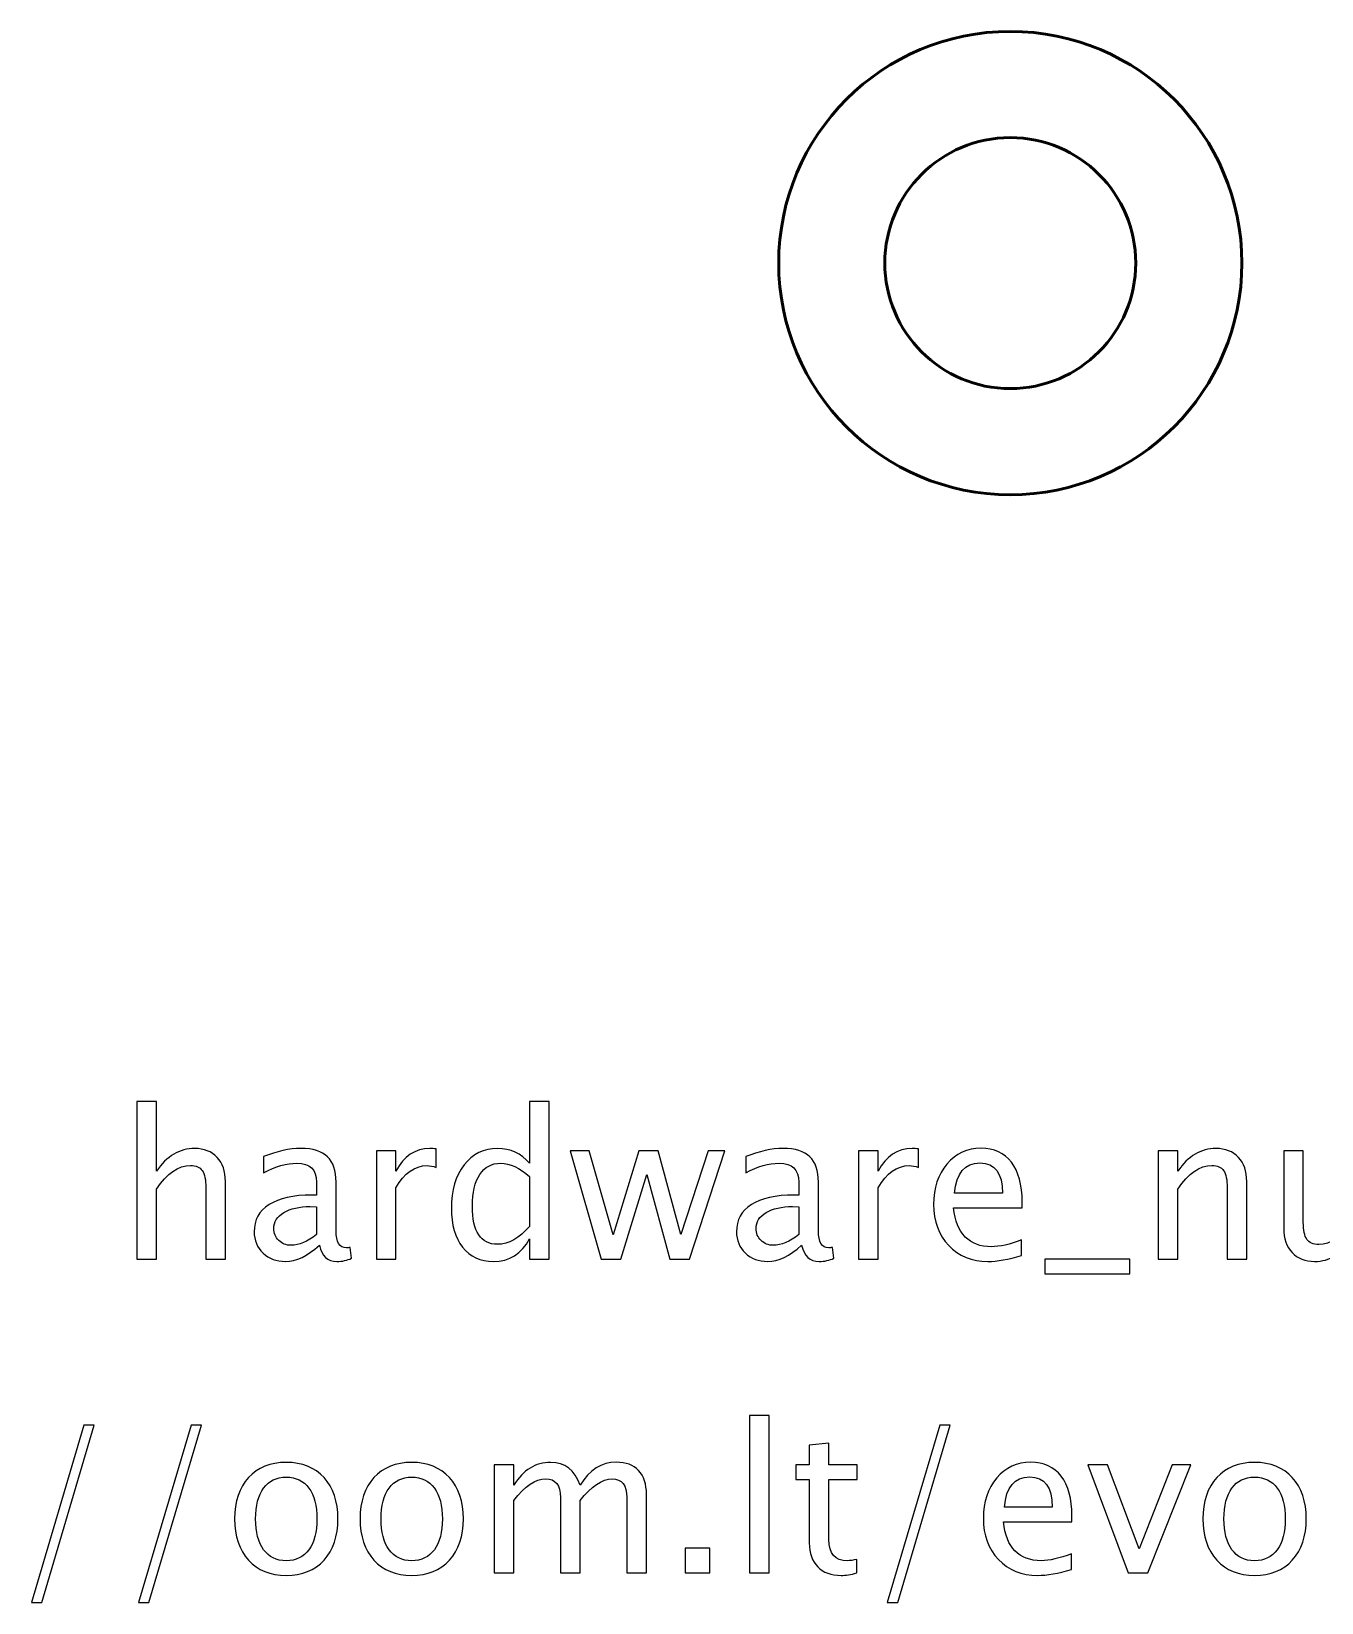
# Model space of a CAD drawing. Header units: centimetres. Extents: x -142 to 94, y -75 to 149.
# Drawn here: x -122.536 to -119.193, y 118.031 to 122.1 of the extents above; entities that cross this region are included whole.
import ezdxf

# ---------------------------------------------------------------- set-up
doc = ezdxf.new("R2010")
doc.units = ezdxf.units.CM
doc.header["$MEASUREMENT"] = 0
doc.layers.add('Layer 1', color=7, linetype='Continuous')

msp = doc.modelspace()

# ---------------------------------------------------------------- linework, layer by layer
at = {"layer": 'Layer 1', "lineweight": 53}
for major_axis in [(0, 0.6), (0, 0.325)]:
    msp.add_ellipse((-120, 121.5), major_axis=major_axis, ratio=1, dxfattribs=at)
at = {"layer": 'Layer 1'}
for points, knots in [([(-122.26296, 118.92043), (-122.26296, 118.92043), (-122.26296, 119.32842), (-122.26296, 119.32842), (-122.26296, 119.32842), (-122.26296, 119.32842), (-122.21216, 119.32842), (-122.21216, 119.32842), (-122.21216, 119.32842), (-122.21216, 119.32842), (-122.21216, 119.14788), (-122.21216, 119.14788), (-122.21216, 119.14788), (-122.18526, 119.18713), (-122.15227, 119.20671), (-122.11329, 119.20671), (-122.11329, 119.20671), (-122.08877, 119.20671), (-122.06928, 119.19904), (-122.05491, 119.1836), (-122.05491, 119.1836), (-122.04053, 119.16826), (-122.0333, 119.14753), (-122.0333, 119.1216), (-122.0333, 119.1216), (-122.0333, 119.1216), (-122.0333, 118.92043), (-122.0333, 118.92043), (-122.0333, 118.92043), (-122.0333, 118.92043), (-122.0841, 118.92043), (-122.0841, 118.92043), (-122.0841, 118.92043), (-122.0841, 118.92043), (-122.0841, 119.10502), (-122.0841, 119.10502), (-122.0841, 119.10502), (-122.0841, 119.12584), (-122.08719, 119.14065), (-122.09327, 119.14947), (-122.09327, 119.14947), (-122.09945, 119.15838), (-122.10959, 119.16279), (-122.12379, 119.16279), (-122.12379, 119.16279), (-122.15501, 119.16279), (-122.18447, 119.14242), (-122.21216, 119.10167), (-122.21216, 119.10167), (-122.21216, 119.10167), (-122.21216, 118.92043), (-122.21216, 118.92043), (-122.21216, 118.92043), (-122.21216, 118.92043), (-122.26296, 118.92043), (-122.26296, 118.92043)], [0, 0, 0, 0, 0.0666667, 0.0666667, 0.0666667, 0.0666667, 0.1333333, 0.1333333, 0.1333333, 0.1333333, 0.2, 0.2, 0.2, 0.2, 0.2666667, 0.2666667, 0.2666667, 0.2666667, 0.3333333, 0.3333333, 0.3333333, 0.3333333, 0.4, 0.4, 0.4, 0.4, 0.4666667, 0.4666667, 0.4666667, 0.4666667, 0.5333333, 0.5333333, 0.5333333, 0.5333333, 0.6, 0.6, 0.6, 0.6, 0.6666667, 0.6666667, 0.6666667, 0.6666667, 0.7333333, 0.7333333, 0.7333333, 0.7333333, 0.8, 0.8, 0.8, 0.8, 0.8666667, 0.8666667, 0.8666667, 0.8666667, 1, 1, 1, 1]), ([(-121.24536, 118.92043), (-121.24536, 118.92043), (-121.24536, 118.97308), (-121.24536, 118.97308), (-121.24536, 118.97308), (-121.26609, 118.93375), (-121.29731, 118.91408), (-121.33903, 118.91408), (-121.33903, 118.91408), (-121.37289, 118.91408), (-121.39953, 118.92634), (-121.41893, 118.95095), (-121.41893, 118.95095), (-121.43833, 118.97555), (-121.44803, 119.00915), (-121.44803, 119.05175), (-121.44803, 119.05175), (-121.44803, 119.09832), (-121.43701, 119.1358), (-121.41505, 119.1642), (-121.41505, 119.1642), (-121.393, 119.19251), (-121.36407, 119.20671), (-121.32818, 119.20671), (-121.32818, 119.20671), (-121.29493, 119.20671), (-121.26724, 119.19401), (-121.24536, 119.16852), (-121.24536, 119.16852), (-121.24536, 119.16852), (-121.24536, 119.32842), (-121.24536, 119.32842), (-121.24536, 119.32842), (-121.24536, 119.32842), (-121.19456, 119.32842), (-121.19456, 119.32842), (-121.19456, 119.32842), (-121.19456, 119.32842), (-121.19456, 118.92043), (-121.19456, 118.92043), (-121.19456, 118.92043), (-121.19456, 118.92043), (-121.24536, 118.92043), (-121.24536, 118.92043)], [0, 0, 0, 0, 0.0833333, 0.0833333, 0.0833333, 0.0833333, 0.1666667, 0.1666667, 0.1666667, 0.1666667, 0.25, 0.25, 0.25, 0.25, 0.3333333, 0.3333333, 0.3333333, 0.3333333, 0.4166667, 0.4166667, 0.4166667, 0.4166667, 0.5, 0.5, 0.5, 0.5, 0.5833333, 0.5833333, 0.5833333, 0.5833333, 0.6666667, 0.6666667, 0.6666667, 0.6666667, 0.75, 0.75, 0.75, 0.75, 0.8333333, 0.8333333, 0.8333333, 0.8333333, 1, 1, 1, 1]), ([(-121.78997, 118.95615), (-121.82048, 118.9281), (-121.84985, 118.91408), (-121.87807, 118.91408), (-121.87807, 118.91408), (-121.90127, 118.91408), (-121.92058, 118.92131), (-121.93584, 118.93586), (-121.93584, 118.93586), (-121.95119, 118.95042), (-121.95886, 118.96876), (-121.95886, 118.9909), (-121.95886, 118.9909), (-121.95886, 119.0215), (-121.94599, 119.04505), (-121.92023, 119.06145), (-121.92023, 119.06145), (-121.89448, 119.07786), (-121.85753, 119.08606), (-121.80937, 119.08606), (-121.80937, 119.08606), (-121.80937, 119.08606), (-121.79746, 119.08606), (-121.79746, 119.08606), (-121.79746, 119.08606), (-121.79746, 119.08606), (-121.79746, 119.11984), (-121.79746, 119.11984), (-121.79746, 119.11984), (-121.79746, 119.15238), (-121.8144, 119.16861), (-121.84835, 119.16861), (-121.84835, 119.16861), (-121.87464, 119.16861), (-121.90339, 119.16032), (-121.93452, 119.14374), (-121.93452, 119.14374), (-121.93452, 119.14374), (-121.93452, 119.18554), (-121.93452, 119.18554), (-121.93452, 119.18554), (-121.9003, 119.19966), (-121.86802, 119.20671), (-121.83777, 119.20671), (-121.83777, 119.20671), (-121.80664, 119.20671), (-121.78362, 119.19966), (-121.76889, 119.18546), (-121.76889, 119.18546), (-121.75407, 119.17126), (-121.74666, 119.14938), (-121.74666, 119.11984), (-121.74666, 119.11984), (-121.74666, 119.11984), (-121.74666, 118.9931), (-121.74666, 118.9931), (-121.74666, 118.9931), (-121.74666, 118.96409), (-121.73776, 118.94953), (-121.71985, 118.94953), (-121.71985, 118.94953), (-121.71765, 118.94953), (-121.71438, 118.94989), (-121.71006, 118.95059), (-121.71006, 118.95059), (-121.71006, 118.95059), (-121.70645, 118.92237), (-121.70645, 118.92237), (-121.70645, 118.92237), (-121.718, 118.91681), (-121.7307, 118.91408), (-121.74464, 118.91408), (-121.74464, 118.91408), (-121.76836, 118.91408), (-121.78344, 118.9281), (-121.78997, 118.95615)], [0, 0, 0, 0, 0.05, 0.05, 0.05, 0.05, 0.1, 0.1, 0.1, 0.1, 0.15, 0.15, 0.15, 0.15, 0.2, 0.2, 0.2, 0.2, 0.25, 0.25, 0.25, 0.25, 0.3, 0.3, 0.3, 0.3, 0.35, 0.35, 0.35, 0.35, 0.4, 0.4, 0.4, 0.4, 0.45, 0.45, 0.45, 0.45, 0.5, 0.5, 0.5, 0.5, 0.55, 0.55, 0.55, 0.55, 0.6, 0.6, 0.6, 0.6, 0.65, 0.65, 0.65, 0.65, 0.7, 0.7, 0.7, 0.7, 0.75, 0.75, 0.75, 0.75, 0.8, 0.8, 0.8, 0.8, 0.85, 0.85, 0.85, 0.85, 0.9, 0.9, 0.9, 0.9, 1, 1, 1, 1]), ([(-121.64233, 118.92043), (-121.64233, 118.92043), (-121.64233, 119.20089), (-121.64233, 119.20089), (-121.64233, 119.20089), (-121.64233, 119.20089), (-121.59153, 119.20089), (-121.59153, 119.20089), (-121.59153, 119.20089), (-121.59153, 119.20089), (-121.59153, 119.14788), (-121.59153, 119.14788), (-121.59153, 119.14788), (-121.57133, 119.18713), (-121.54205, 119.20671), (-121.5036, 119.20671), (-121.5036, 119.20671), (-121.4984, 119.20671), (-121.49293, 119.20627), (-121.48728, 119.20539), (-121.48728, 119.20539), (-121.48728, 119.20539), (-121.48728, 119.15785), (-121.48728, 119.15785), (-121.48728, 119.15785), (-121.4961, 119.16076), (-121.50386, 119.16226), (-121.51057, 119.16226), (-121.51057, 119.16226), (-121.54285, 119.16226), (-121.56983, 119.14321), (-121.59153, 119.10502), (-121.59153, 119.10502), (-121.59153, 119.10502), (-121.59153, 118.92043), (-121.59153, 118.92043), (-121.59153, 118.92043), (-121.59153, 118.92043), (-121.64233, 118.92043), (-121.64233, 118.92043)], [0, 0, 0, 0, 0.0909091, 0.0909091, 0.0909091, 0.0909091, 0.1818182, 0.1818182, 0.1818182, 0.1818182, 0.2727273, 0.2727273, 0.2727273, 0.2727273, 0.3636364, 0.3636364, 0.3636364, 0.3636364, 0.4545455, 0.4545455, 0.4545455, 0.4545455, 0.5454545, 0.5454545, 0.5454545, 0.5454545, 0.6363636, 0.6363636, 0.6363636, 0.6363636, 0.7272727, 0.7272727, 0.7272727, 0.7272727, 0.8181818, 0.8181818, 0.8181818, 0.8181818, 1, 1, 1, 1]), ([(-121.05998, 118.92043), (-121.05998, 118.92043), (-121.14041, 119.20089), (-121.14041, 119.20089), (-121.14041, 119.20089), (-121.14041, 119.20089), (-121.09085, 119.20089), (-121.09085, 119.20089), (-121.09085, 119.20089), (-121.09085, 119.20089), (-121.0292, 118.98314), (-121.0292, 118.98314), (-121.0292, 118.98314), (-121.0292, 118.98314), (-120.9627, 119.20089), (-120.9627, 119.20089), (-120.9627, 119.20089), (-120.9627, 119.20089), (-120.9119, 119.20089), (-120.9119, 119.20089), (-120.9119, 119.20089), (-120.9119, 119.20089), (-120.85343, 118.98349), (-120.85343, 118.98349), (-120.85343, 118.98349), (-120.85343, 118.98349), (-120.7827, 119.20089), (-120.7827, 119.20089), (-120.7827, 119.20089), (-120.7827, 119.20089), (-120.7393, 119.20089), (-120.7393, 119.20089), (-120.7393, 119.20089), (-120.7393, 119.20089), (-120.83085, 118.92043), (-120.83085, 118.92043), (-120.83085, 118.92043), (-120.83085, 118.92043), (-120.88165, 118.92043), (-120.88165, 118.92043), (-120.88165, 118.92043), (-120.88165, 118.92043), (-120.9418, 119.13915), (-120.9418, 119.13915), (-120.9418, 119.13915), (-120.9418, 119.13915), (-121.00918, 118.92043), (-121.00918, 118.92043), (-121.00918, 118.92043), (-121.00918, 118.92043), (-121.05998, 118.92043), (-121.05998, 118.92043)], [0, 0, 0, 0, 0.0714286, 0.0714286, 0.0714286, 0.0714286, 0.1428571, 0.1428571, 0.1428571, 0.1428571, 0.2142857, 0.2142857, 0.2142857, 0.2142857, 0.2857143, 0.2857143, 0.2857143, 0.2857143, 0.3571429, 0.3571429, 0.3571429, 0.3571429, 0.4285714, 0.4285714, 0.4285714, 0.4285714, 0.5, 0.5, 0.5, 0.5, 0.5714286, 0.5714286, 0.5714286, 0.5714286, 0.6428571, 0.6428571, 0.6428571, 0.6428571, 0.7142857, 0.7142857, 0.7142857, 0.7142857, 0.7857143, 0.7857143, 0.7857143, 0.7857143, 0.8571429, 0.8571429, 0.8571429, 0.8571429, 1, 1, 1, 1]), ([(-120.54051, 118.95615), (-120.57102, 118.9281), (-120.60039, 118.91408), (-120.62861, 118.91408), (-120.62861, 118.91408), (-120.65181, 118.91408), (-120.67112, 118.92131), (-120.68638, 118.93586), (-120.68638, 118.93586), (-120.70173, 118.95042), (-120.7094, 118.96876), (-120.7094, 118.9909), (-120.7094, 118.9909), (-120.7094, 119.0215), (-120.69653, 119.04505), (-120.67077, 119.06145), (-120.67077, 119.06145), (-120.64502, 119.07786), (-120.60807, 119.08606), (-120.55991, 119.08606), (-120.55991, 119.08606), (-120.55991, 119.08606), (-120.548, 119.08606), (-120.548, 119.08606), (-120.548, 119.08606), (-120.548, 119.08606), (-120.548, 119.11984), (-120.548, 119.11984), (-120.548, 119.11984), (-120.548, 119.15238), (-120.56494, 119.16861), (-120.59889, 119.16861), (-120.59889, 119.16861), (-120.62518, 119.16861), (-120.65393, 119.16032), (-120.68506, 119.14374), (-120.68506, 119.14374), (-120.68506, 119.14374), (-120.68506, 119.18554), (-120.68506, 119.18554), (-120.68506, 119.18554), (-120.65084, 119.19966), (-120.61856, 119.20671), (-120.58831, 119.20671), (-120.58831, 119.20671), (-120.55718, 119.20671), (-120.53416, 119.19966), (-120.51943, 119.18546), (-120.51943, 119.18546), (-120.50461, 119.17126), (-120.4972, 119.14938), (-120.4972, 119.11984), (-120.4972, 119.11984), (-120.4972, 119.11984), (-120.4972, 118.9931), (-120.4972, 118.9931), (-120.4972, 118.9931), (-120.4972, 118.96409), (-120.4883, 118.94953), (-120.47039, 118.94953), (-120.47039, 118.94953), (-120.46819, 118.94953), (-120.46492, 118.94989), (-120.4606, 118.95059), (-120.4606, 118.95059), (-120.4606, 118.95059), (-120.45699, 118.92237), (-120.45699, 118.92237), (-120.45699, 118.92237), (-120.46854, 118.91681), (-120.48124, 118.91408), (-120.49518, 118.91408), (-120.49518, 118.91408), (-120.5189, 118.91408), (-120.53398, 118.9281), (-120.54051, 118.95615)], [0, 0, 0, 0, 0.05, 0.05, 0.05, 0.05, 0.1, 0.1, 0.1, 0.1, 0.15, 0.15, 0.15, 0.15, 0.2, 0.2, 0.2, 0.2, 0.25, 0.25, 0.25, 0.25, 0.3, 0.3, 0.3, 0.3, 0.35, 0.35, 0.35, 0.35, 0.4, 0.4, 0.4, 0.4, 0.45, 0.45, 0.45, 0.45, 0.5, 0.5, 0.5, 0.5, 0.55, 0.55, 0.55, 0.55, 0.6, 0.6, 0.6, 0.6, 0.65, 0.65, 0.65, 0.65, 0.7, 0.7, 0.7, 0.7, 0.75, 0.75, 0.75, 0.75, 0.8, 0.8, 0.8, 0.8, 0.85, 0.85, 0.85, 0.85, 0.9, 0.9, 0.9, 0.9, 1, 1, 1, 1]), ([(-120.39287, 118.92043), (-120.39287, 118.92043), (-120.39287, 119.20089), (-120.39287, 119.20089), (-120.39287, 119.20089), (-120.39287, 119.20089), (-120.34207, 119.20089), (-120.34207, 119.20089), (-120.34207, 119.20089), (-120.34207, 119.20089), (-120.34207, 119.14788), (-120.34207, 119.14788), (-120.34207, 119.14788), (-120.32187, 119.18713), (-120.29259, 119.20671), (-120.25414, 119.20671), (-120.25414, 119.20671), (-120.24894, 119.20671), (-120.24347, 119.20627), (-120.23782, 119.20539), (-120.23782, 119.20539), (-120.23782, 119.20539), (-120.23782, 119.15785), (-120.23782, 119.15785), (-120.23782, 119.15785), (-120.24664, 119.16076), (-120.2544, 119.16226), (-120.26111, 119.16226), (-120.26111, 119.16226), (-120.29339, 119.16226), (-120.32037, 119.14321), (-120.34207, 119.10502), (-120.34207, 119.10502), (-120.34207, 119.10502), (-120.34207, 118.92043), (-120.34207, 118.92043), (-120.34207, 118.92043), (-120.34207, 118.92043), (-120.39287, 118.92043), (-120.39287, 118.92043)], [0, 0, 0, 0, 0.0909091, 0.0909091, 0.0909091, 0.0909091, 0.1818182, 0.1818182, 0.1818182, 0.1818182, 0.2727273, 0.2727273, 0.2727273, 0.2727273, 0.3636364, 0.3636364, 0.3636364, 0.3636364, 0.4545455, 0.4545455, 0.4545455, 0.4545455, 0.5454545, 0.5454545, 0.5454545, 0.5454545, 0.6363636, 0.6363636, 0.6363636, 0.6363636, 0.7272727, 0.7272727, 0.7272727, 0.7272727, 0.8181818, 0.8181818, 0.8181818, 0.8181818, 1, 1, 1, 1]), ([(-119.9705, 118.92943), (-120.00463, 118.9192), (-120.03383, 118.91408), (-120.05817, 118.91408), (-120.05817, 118.91408), (-120.09971, 118.91408), (-120.13349, 118.92784), (-120.1595, 118.95527), (-120.1595, 118.95527), (-120.18552, 118.9827), (-120.19857, 119.01824), (-120.19857, 119.06198), (-120.19857, 119.06198), (-120.19857, 119.1044), (-120.18711, 119.13924), (-120.16409, 119.16649), (-120.16409, 119.16649), (-120.14107, 119.19366), (-120.11161, 119.20724), (-120.07572, 119.20724), (-120.07572, 119.20724), (-120.04176, 119.20724), (-120.01548, 119.19516), (-119.99696, 119.17099), (-119.99696, 119.17099), (-119.97844, 119.14683), (-119.96918, 119.11261), (-119.96918, 119.06824), (-119.96918, 119.06824), (-119.96918, 119.06824), (-119.96944, 119.05272), (-119.96944, 119.05272), (-119.96944, 119.05272), (-119.96944, 119.05272), (-120.14672, 119.05272), (-120.14672, 119.05272), (-120.14672, 119.05272), (-120.13931, 118.98569), (-120.10659, 118.95218), (-120.04864, 118.95218), (-120.04864, 118.95218), (-120.02739, 118.95218), (-120.00137, 118.95818), (-119.9705, 118.97017), (-119.9705, 118.97017), (-119.9705, 118.97017), (-119.9705, 118.92943), (-119.9705, 118.92943)], [0, 0, 0, 0, 0.0769231, 0.0769231, 0.0769231, 0.0769231, 0.1538462, 0.1538462, 0.1538462, 0.1538462, 0.2307692, 0.2307692, 0.2307692, 0.2307692, 0.3076923, 0.3076923, 0.3076923, 0.3076923, 0.3846154, 0.3846154, 0.3846154, 0.3846154, 0.4615385, 0.4615385, 0.4615385, 0.4615385, 0.5384615, 0.5384615, 0.5384615, 0.5384615, 0.6153846, 0.6153846, 0.6153846, 0.6153846, 0.6923077, 0.6923077, 0.6923077, 0.6923077, 0.7692308, 0.7692308, 0.7692308, 0.7692308, 0.8461538, 0.8461538, 0.8461538, 0.8461538, 1, 1, 1, 1]), ([(-119.61692, 118.92043), (-119.61692, 118.92043), (-119.61692, 119.20089), (-119.61692, 119.20089), (-119.61692, 119.20089), (-119.61692, 119.20089), (-119.56612, 119.20089), (-119.56612, 119.20089), (-119.56612, 119.20089), (-119.56612, 119.20089), (-119.56612, 119.14788), (-119.56612, 119.14788), (-119.56612, 119.14788), (-119.53922, 119.18713), (-119.50623, 119.20671), (-119.46725, 119.20671), (-119.46725, 119.20671), (-119.44273, 119.20671), (-119.42324, 119.19904), (-119.40887, 119.1836), (-119.40887, 119.1836), (-119.39449, 119.16826), (-119.38726, 119.14753), (-119.38726, 119.1216), (-119.38726, 119.1216), (-119.38726, 119.1216), (-119.38726, 118.92043), (-119.38726, 118.92043), (-119.38726, 118.92043), (-119.38726, 118.92043), (-119.43806, 118.92043), (-119.43806, 118.92043), (-119.43806, 118.92043), (-119.43806, 118.92043), (-119.43806, 119.10502), (-119.43806, 119.10502), (-119.43806, 119.10502), (-119.43806, 119.12584), (-119.44115, 119.14065), (-119.44723, 119.14947), (-119.44723, 119.14947), (-119.45341, 119.15838), (-119.46355, 119.16279), (-119.47775, 119.16279), (-119.47775, 119.16279), (-119.50897, 119.16279), (-119.53843, 119.14242), (-119.56612, 119.10167), (-119.56612, 119.10167), (-119.56612, 119.10167), (-119.56612, 118.92043), (-119.56612, 118.92043), (-119.56612, 118.92043), (-119.56612, 118.92043), (-119.61692, 118.92043), (-119.61692, 118.92043)], [0, 0, 0, 0, 0.0666667, 0.0666667, 0.0666667, 0.0666667, 0.1333333, 0.1333333, 0.1333333, 0.1333333, 0.2, 0.2, 0.2, 0.2, 0.2666667, 0.2666667, 0.2666667, 0.2666667, 0.3333333, 0.3333333, 0.3333333, 0.3333333, 0.4, 0.4, 0.4, 0.4, 0.4666667, 0.4666667, 0.4666667, 0.4666667, 0.5333333, 0.5333333, 0.5333333, 0.5333333, 0.6, 0.6, 0.6, 0.6, 0.6666667, 0.6666667, 0.6666667, 0.6666667, 0.7333333, 0.7333333, 0.7333333, 0.7333333, 0.8, 0.8, 0.8, 0.8, 0.8666667, 0.8666667, 0.8666667, 0.8666667, 1, 1, 1, 1]), ([(-119.1128, 118.92043), (-119.1128, 118.92043), (-119.1128, 118.97317), (-119.1128, 118.97317), (-119.1128, 118.97317), (-119.13987, 118.93375), (-119.17277, 118.91408), (-119.2114, 118.91408), (-119.2114, 118.91408), (-119.23592, 118.91408), (-119.25541, 118.92175), (-119.26987, 118.93719), (-119.26987, 118.93719), (-119.28442, 118.95262), (-119.29165, 118.97335), (-119.29165, 118.99954), (-119.29165, 118.99954), (-119.29165, 118.99954), (-119.29165, 119.20089), (-119.29165, 119.20089), (-119.29165, 119.20089), (-119.29165, 119.20089), (-119.24085, 119.20089), (-119.24085, 119.20089), (-119.24085, 119.20089), (-119.24085, 119.20089), (-119.24085, 119.01612), (-119.24085, 119.01612), (-119.24085, 119.01612), (-119.24085, 118.99504), (-119.23777, 118.98014), (-119.23168, 118.97132), (-119.23168, 118.97132), (-119.22551, 118.96241), (-119.21528, 118.958), (-119.2009, 118.958), (-119.2009, 118.958), (-119.16986, 118.958), (-119.1404, 118.97837), (-119.1128, 119.01921), (-119.1128, 119.01921), (-119.1128, 119.01921), (-119.1128, 119.20089), (-119.1128, 119.20089), (-119.1128, 119.20089), (-119.1128, 119.20089), (-119.06199, 119.20089), (-119.06199, 119.20089), (-119.06199, 119.20089), (-119.06199, 119.20089), (-119.06199, 118.92043), (-119.06199, 118.92043), (-119.06199, 118.92043), (-119.06199, 118.92043), (-119.1128, 118.92043), (-119.1128, 118.92043)], [0, 0, 0, 0, 0.0666667, 0.0666667, 0.0666667, 0.0666667, 0.1333333, 0.1333333, 0.1333333, 0.1333333, 0.2, 0.2, 0.2, 0.2, 0.2666667, 0.2666667, 0.2666667, 0.2666667, 0.3333333, 0.3333333, 0.3333333, 0.3333333, 0.4, 0.4, 0.4, 0.4, 0.4666667, 0.4666667, 0.4666667, 0.4666667, 0.5333333, 0.5333333, 0.5333333, 0.5333333, 0.6, 0.6, 0.6, 0.6, 0.6666667, 0.6666667, 0.6666667, 0.6666667, 0.7333333, 0.7333333, 0.7333333, 0.7333333, 0.8, 0.8, 0.8, 0.8, 0.8666667, 0.8666667, 0.8666667, 0.8666667, 1, 1, 1, 1]), ([(-121.24536, 119.13377), (-121.27173, 119.15697), (-121.29669, 119.16861), (-121.32033, 119.16861), (-121.32033, 119.16861), (-121.34361, 119.16861), (-121.3616, 119.15891), (-121.37439, 119.13942), (-121.37439, 119.13942), (-121.38718, 119.12002), (-121.39353, 119.0925), (-121.39353, 119.05687), (-121.39353, 119.05687), (-121.39353, 118.99134), (-121.37183, 118.95853), (-121.32835, 118.95853), (-121.32835, 118.95853), (-121.30013, 118.95853), (-121.27244, 118.97396), (-121.24536, 119.00474), (-121.24536, 119.00474), (-121.24536, 119.00474), (-121.24536, 119.13377), (-121.24536, 119.13377)], [0, 0, 0, 0, 0.1428571, 0.1428571, 0.1428571, 0.1428571, 0.2857143, 0.2857143, 0.2857143, 0.2857143, 0.4285714, 0.4285714, 0.4285714, 0.4285714, 0.5714286, 0.5714286, 0.5714286, 0.5714286, 0.7142857, 0.7142857, 0.7142857, 0.7142857, 1, 1, 1, 1]), ([(-120.14407, 119.09082), (-120.14407, 119.09082), (-120.02024, 119.09082), (-120.02024, 119.09082), (-120.02024, 119.09082), (-120.02024, 119.14303), (-120.03974, 119.16914), (-120.07863, 119.16914), (-120.07863, 119.16914), (-120.11779, 119.16914), (-120.13957, 119.14303), (-120.14407, 119.09082)], [0, 0, 0, 0, 0.25, 0.25, 0.25, 0.25, 0.5, 0.5, 0.5, 0.5, 1, 1, 1, 1]), ([(-121.79746, 118.98384), (-121.79746, 118.98384), (-121.79746, 119.0559), (-121.79746, 119.0559), (-121.79746, 119.0559), (-121.79746, 119.0559), (-121.81378, 119.05643), (-121.81378, 119.05643), (-121.81378, 119.05643), (-121.842, 119.05643), (-121.86476, 119.05122), (-121.88213, 119.04082), (-121.88213, 119.04082), (-121.89942, 119.03032), (-121.90806, 119.01647), (-121.90806, 118.99919), (-121.90806, 118.99919), (-121.90806, 118.98711), (-121.90374, 118.97687), (-121.89518, 118.9685), (-121.89518, 118.9685), (-121.88654, 118.96012), (-121.87605, 118.95588), (-121.86361, 118.95588), (-121.86361, 118.95588), (-121.84244, 118.95588), (-121.8204, 118.96523), (-121.79746, 118.98384)], [0, 0, 0, 0, 0.125, 0.125, 0.125, 0.125, 0.25, 0.25, 0.25, 0.25, 0.375, 0.375, 0.375, 0.375, 0.5, 0.5, 0.5, 0.5, 0.625, 0.625, 0.625, 0.625, 0.75, 0.75, 0.75, 0.75, 1, 1, 1, 1]), ([(-120.548, 118.98384), (-120.548, 118.98384), (-120.548, 119.0559), (-120.548, 119.0559), (-120.548, 119.0559), (-120.548, 119.0559), (-120.56432, 119.05643), (-120.56432, 119.05643), (-120.56432, 119.05643), (-120.59254, 119.05643), (-120.6153, 119.05122), (-120.63267, 119.04082), (-120.63267, 119.04082), (-120.64996, 119.03032), (-120.6586, 119.01647), (-120.6586, 118.99919), (-120.6586, 118.99919), (-120.6586, 118.98711), (-120.65428, 118.97687), (-120.64572, 118.9685), (-120.64572, 118.9685), (-120.63708, 118.96012), (-120.62659, 118.95588), (-120.61415, 118.95588), (-120.61415, 118.95588), (-120.59298, 118.95588), (-120.57094, 118.96523), (-120.548, 118.98384)], [0, 0, 0, 0, 0.125, 0.125, 0.125, 0.125, 0.25, 0.25, 0.25, 0.25, 0.375, 0.375, 0.375, 0.375, 0.5, 0.5, 0.5, 0.5, 0.625, 0.625, 0.625, 0.625, 0.75, 0.75, 0.75, 0.75, 1, 1, 1, 1]), ([(-119.91008, 118.88233), (-119.91008, 118.88233), (-119.91008, 118.92043), (-119.91008, 118.92043), (-119.91008, 118.92043), (-119.91008, 118.92043), (-119.68995, 118.92043), (-119.68995, 118.92043), (-119.68995, 118.92043), (-119.68995, 118.92043), (-119.68995, 118.88233), (-119.68995, 118.88233), (-119.68995, 118.88233), (-119.68995, 118.88233), (-119.91008, 118.88233), (-119.91008, 118.88233)], [0, 0, 0, 0, 0.2, 0.2, 0.2, 0.2, 0.4, 0.4, 0.4, 0.4, 0.6, 0.6, 0.6, 0.6, 1, 1, 1, 1]), ([(-120.67577, 118.10728), (-120.67577, 118.10728), (-120.67577, 118.51527), (-120.67577, 118.51527), (-120.67577, 118.51527), (-120.67577, 118.51527), (-120.62497, 118.51527), (-120.62497, 118.51527), (-120.62497, 118.51527), (-120.62497, 118.51527), (-120.62497, 118.10728), (-120.62497, 118.10728), (-120.62497, 118.10728), (-120.62497, 118.10728), (-120.67577, 118.10728), (-120.67577, 118.10728)], [0, 0, 0, 0, 0.2, 0.2, 0.2, 0.2, 0.4, 0.4, 0.4, 0.4, 0.6, 0.6, 0.6, 0.6, 1, 1, 1, 1]), ([(-122.53598, 118.03055), (-122.53598, 118.03055), (-122.39989, 118.48987), (-122.39989, 118.48987), (-122.39989, 118.48987), (-122.39989, 118.48987), (-122.373, 118.48987), (-122.373, 118.48987), (-122.373, 118.48987), (-122.373, 118.48987), (-122.50908, 118.03055), (-122.50908, 118.03055), (-122.50908, 118.03055), (-122.50908, 118.03055), (-122.53598, 118.03055), (-122.53598, 118.03055)], [0, 0, 0, 0, 0.2, 0.2, 0.2, 0.2, 0.4, 0.4, 0.4, 0.4, 0.6, 0.6, 0.6, 0.6, 1, 1, 1, 1]), ([(-122.25852, 118.03055), (-122.25852, 118.03055), (-122.12243, 118.48987), (-122.12243, 118.48987), (-122.12243, 118.48987), (-122.12243, 118.48987), (-122.09554, 118.48987), (-122.09554, 118.48987), (-122.09554, 118.48987), (-122.09554, 118.48987), (-122.23162, 118.03055), (-122.23162, 118.03055), (-122.23162, 118.03055), (-122.23162, 118.03055), (-122.25852, 118.03055), (-122.25852, 118.03055)], [0, 0, 0, 0, 0.2, 0.2, 0.2, 0.2, 0.4, 0.4, 0.4, 0.4, 0.6, 0.6, 0.6, 0.6, 1, 1, 1, 1]), ([(-120.31858, 118.03055), (-120.31858, 118.03055), (-120.18249, 118.48987), (-120.18249, 118.48987), (-120.18249, 118.48987), (-120.18249, 118.48987), (-120.1556, 118.48987), (-120.1556, 118.48987), (-120.1556, 118.48987), (-120.1556, 118.48987), (-120.29168, 118.03055), (-120.29168, 118.03055), (-120.29168, 118.03055), (-120.29168, 118.03055), (-120.31858, 118.03055), (-120.31858, 118.03055)], [0, 0, 0, 0, 0.2, 0.2, 0.2, 0.2, 0.4, 0.4, 0.4, 0.4, 0.6, 0.6, 0.6, 0.6, 1, 1, 1, 1]), ([(-120.39743, 118.10737), (-120.41313, 118.10305), (-120.4268, 118.10093), (-120.43835, 118.10093), (-120.43835, 118.10093), (-120.46428, 118.10093), (-120.48447, 118.10834), (-120.49894, 118.12316), (-120.49894, 118.12316), (-120.51349, 118.13797), (-120.52072, 118.15852), (-120.52072, 118.18489), (-120.52072, 118.18489), (-120.52072, 118.18489), (-120.52072, 118.34964), (-120.52072, 118.34964), (-120.52072, 118.34964), (-120.52072, 118.34964), (-120.55582, 118.34964), (-120.55582, 118.34964), (-120.55582, 118.34964), (-120.55582, 118.34964), (-120.55582, 118.38774), (-120.55582, 118.38774), (-120.55582, 118.38774), (-120.55582, 118.38774), (-120.52072, 118.38774), (-120.52072, 118.38774), (-120.52072, 118.38774), (-120.52072, 118.38774), (-120.52072, 118.43845), (-120.52072, 118.43845), (-120.52072, 118.43845), (-120.52072, 118.43845), (-120.46992, 118.4433), (-120.46992, 118.4433), (-120.46992, 118.4433), (-120.46992, 118.4433), (-120.46992, 118.38774), (-120.46992, 118.38774), (-120.46992, 118.38774), (-120.46992, 118.38774), (-120.39637, 118.38774), (-120.39637, 118.38774), (-120.39637, 118.38774), (-120.39637, 118.38774), (-120.39637, 118.34964), (-120.39637, 118.34964), (-120.39637, 118.34964), (-120.39637, 118.34964), (-120.46992, 118.34964), (-120.46992, 118.34964), (-120.46992, 118.34964), (-120.46992, 118.34964), (-120.46992, 118.19406), (-120.46992, 118.19406), (-120.46992, 118.19406), (-120.46992, 118.15737), (-120.45396, 118.13903), (-120.42212, 118.13903), (-120.42212, 118.13903), (-120.41533, 118.13903), (-120.40713, 118.14018), (-120.39743, 118.14238), (-120.39743, 118.14238), (-120.39743, 118.14238), (-120.39743, 118.10737), (-120.39743, 118.10737)], [0, 0, 0, 0, 0.0555556, 0.0555556, 0.0555556, 0.0555556, 0.1111111, 0.1111111, 0.1111111, 0.1111111, 0.1666667, 0.1666667, 0.1666667, 0.1666667, 0.2222222, 0.2222222, 0.2222222, 0.2222222, 0.2777778, 0.2777778, 0.2777778, 0.2777778, 0.3333333, 0.3333333, 0.3333333, 0.3333333, 0.3888889, 0.3888889, 0.3888889, 0.3888889, 0.4444444, 0.4444444, 0.4444444, 0.4444444, 0.5, 0.5, 0.5, 0.5, 0.5555556, 0.5555556, 0.5555556, 0.5555556, 0.6111111, 0.6111111, 0.6111111, 0.6111111, 0.6666667, 0.6666667, 0.6666667, 0.6666667, 0.7222222, 0.7222222, 0.7222222, 0.7222222, 0.7777778, 0.7777778, 0.7777778, 0.7777778, 0.8333333, 0.8333333, 0.8333333, 0.8333333, 0.8888889, 0.8888889, 0.8888889, 0.8888889, 1, 1, 1, 1]), ([(-121.87575, 118.10093), (-121.91694, 118.10093), (-121.94957, 118.11407), (-121.97356, 118.14035), (-121.97356, 118.14035), (-121.99764, 118.16664), (-122.00963, 118.20235), (-122.00963, 118.24742), (-122.00963, 118.24742), (-122.00963, 118.2924), (-121.99764, 118.32803), (-121.97356, 118.35423), (-121.97356, 118.35423), (-121.94957, 118.38042), (-121.91694, 118.39356), (-121.87575, 118.39356), (-121.87575, 118.39356), (-121.83457, 118.39356), (-121.80194, 118.38042), (-121.77795, 118.35423), (-121.77795, 118.35423), (-121.75387, 118.32803), (-121.74187, 118.2924), (-121.74187, 118.24742), (-121.74187, 118.24742), (-121.74187, 118.20235), (-121.75387, 118.16664), (-121.77795, 118.14035), (-121.77795, 118.14035), (-121.80194, 118.11407), (-121.83457, 118.10093), (-121.87575, 118.10093)], [0, 0, 0, 0, 0.1111111, 0.1111111, 0.1111111, 0.1111111, 0.2222222, 0.2222222, 0.2222222, 0.2222222, 0.3333333, 0.3333333, 0.3333333, 0.3333333, 0.4444444, 0.4444444, 0.4444444, 0.4444444, 0.5555556, 0.5555556, 0.5555556, 0.5555556, 0.6666667, 0.6666667, 0.6666667, 0.6666667, 0.7777778, 0.7777778, 0.7777778, 0.7777778, 1, 1, 1, 1]), ([(-121.55066, 118.10093), (-121.59185, 118.10093), (-121.62448, 118.11407), (-121.64847, 118.14035), (-121.64847, 118.14035), (-121.67255, 118.16664), (-121.68454, 118.20235), (-121.68454, 118.24742), (-121.68454, 118.24742), (-121.68454, 118.2924), (-121.67255, 118.32803), (-121.64847, 118.35423), (-121.64847, 118.35423), (-121.62448, 118.38042), (-121.59185, 118.39356), (-121.55066, 118.39356), (-121.55066, 118.39356), (-121.50948, 118.39356), (-121.47685, 118.38042), (-121.45286, 118.35423), (-121.45286, 118.35423), (-121.42878, 118.32803), (-121.41678, 118.2924), (-121.41678, 118.24742), (-121.41678, 118.24742), (-121.41678, 118.20235), (-121.42878, 118.16664), (-121.45286, 118.14035), (-121.45286, 118.14035), (-121.47685, 118.11407), (-121.50948, 118.10093), (-121.55066, 118.10093)], [0, 0, 0, 0, 0.1111111, 0.1111111, 0.1111111, 0.1111111, 0.2222222, 0.2222222, 0.2222222, 0.2222222, 0.3333333, 0.3333333, 0.3333333, 0.3333333, 0.4444444, 0.4444444, 0.4444444, 0.4444444, 0.5555556, 0.5555556, 0.5555556, 0.5555556, 0.6666667, 0.6666667, 0.6666667, 0.6666667, 0.7777778, 0.7777778, 0.7777778, 0.7777778, 1, 1, 1, 1]), ([(-121.33723, 118.10728), (-121.33723, 118.10728), (-121.33723, 118.38774), (-121.33723, 118.38774), (-121.33723, 118.38774), (-121.33723, 118.38774), (-121.28643, 118.38774), (-121.28643, 118.38774), (-121.28643, 118.38774), (-121.28643, 118.38774), (-121.28643, 118.33473), (-121.28643, 118.33473), (-121.28643, 118.33473), (-121.26165, 118.37398), (-121.2299, 118.39356), (-121.191, 118.39356), (-121.191, 118.39356), (-121.15352, 118.39356), (-121.12803, 118.37398), (-121.11445, 118.33473), (-121.11445, 118.33473), (-121.09037, 118.37433), (-121.05897, 118.39409), (-121.02043, 118.39409), (-121.02043, 118.39409), (-120.99583, 118.39409), (-120.97669, 118.38686), (-120.96302, 118.37231), (-120.96302, 118.37231), (-120.94935, 118.35775), (-120.94247, 118.33738), (-120.94247, 118.31119), (-120.94247, 118.31119), (-120.94247, 118.31119), (-120.94247, 118.10728), (-120.94247, 118.10728), (-120.94247, 118.10728), (-120.94247, 118.10728), (-120.99327, 118.10728), (-120.99327, 118.10728), (-120.99327, 118.10728), (-120.99327, 118.10728), (-120.99327, 118.30281), (-120.99327, 118.30281), (-120.99327, 118.30281), (-120.99327, 118.33473), (-121.00597, 118.3507), (-121.03137, 118.3507), (-121.03137, 118.3507), (-121.05774, 118.3507), (-121.08543, 118.33209), (-121.11445, 118.29478), (-121.11445, 118.29478), (-121.11445, 118.29478), (-121.11445, 118.10728), (-121.11445, 118.10728), (-121.11445, 118.10728), (-121.11445, 118.10728), (-121.16525, 118.10728), (-121.16525, 118.10728), (-121.16525, 118.10728), (-121.16525, 118.10728), (-121.16525, 118.30298), (-121.16525, 118.30298), (-121.16525, 118.30298), (-121.16525, 118.33518), (-121.17813, 118.35123), (-121.20397, 118.35123), (-121.20397, 118.35123), (-121.22963, 118.35123), (-121.25715, 118.33253), (-121.28643, 118.29505), (-121.28643, 118.29505), (-121.28643, 118.29505), (-121.28643, 118.10728), (-121.28643, 118.10728), (-121.28643, 118.10728), (-121.28643, 118.10728), (-121.33723, 118.10728), (-121.33723, 118.10728)], [0, 0, 0, 0, 0.047619, 0.047619, 0.047619, 0.047619, 0.0952381, 0.0952381, 0.0952381, 0.0952381, 0.1428571, 0.1428571, 0.1428571, 0.1428571, 0.1904762, 0.1904762, 0.1904762, 0.1904762, 0.2380952, 0.2380952, 0.2380952, 0.2380952, 0.2857143, 0.2857143, 0.2857143, 0.2857143, 0.3333333, 0.3333333, 0.3333333, 0.3333333, 0.3809524, 0.3809524, 0.3809524, 0.3809524, 0.4285714, 0.4285714, 0.4285714, 0.4285714, 0.4761905, 0.4761905, 0.4761905, 0.4761905, 0.5238095, 0.5238095, 0.5238095, 0.5238095, 0.5714286, 0.5714286, 0.5714286, 0.5714286, 0.6190476, 0.6190476, 0.6190476, 0.6190476, 0.6666667, 0.6666667, 0.6666667, 0.6666667, 0.7142857, 0.7142857, 0.7142857, 0.7142857, 0.7619048, 0.7619048, 0.7619048, 0.7619048, 0.8095238, 0.8095238, 0.8095238, 0.8095238, 0.8571429, 0.8571429, 0.8571429, 0.8571429, 0.9047619, 0.9047619, 0.9047619, 0.9047619, 1, 1, 1, 1]), ([(-119.84162, 118.11628), (-119.87575, 118.10605), (-119.90495, 118.10093), (-119.92929, 118.10093), (-119.92929, 118.10093), (-119.97083, 118.10093), (-120.00461, 118.11469), (-120.03062, 118.14212), (-120.03062, 118.14212), (-120.05664, 118.16955), (-120.06969, 118.20509), (-120.06969, 118.24883), (-120.06969, 118.24883), (-120.06969, 118.29125), (-120.05823, 118.32609), (-120.03521, 118.35334), (-120.03521, 118.35334), (-120.01219, 118.38051), (-119.98273, 118.39409), (-119.94684, 118.39409), (-119.94684, 118.39409), (-119.91288, 118.39409), (-119.8866, 118.38201), (-119.86808, 118.35784), (-119.86808, 118.35784), (-119.84956, 118.33368), (-119.8403, 118.29946), (-119.8403, 118.25509), (-119.8403, 118.25509), (-119.8403, 118.25509), (-119.84056, 118.23957), (-119.84056, 118.23957), (-119.84056, 118.23957), (-119.84056, 118.23957), (-120.01784, 118.23957), (-120.01784, 118.23957), (-120.01784, 118.23957), (-120.01043, 118.17254), (-119.97771, 118.13903), (-119.91976, 118.13903), (-119.91976, 118.13903), (-119.89851, 118.13903), (-119.87249, 118.14503), (-119.84162, 118.15702), (-119.84162, 118.15702), (-119.84162, 118.15702), (-119.84162, 118.11628), (-119.84162, 118.11628)], [0, 0, 0, 0, 0.0769231, 0.0769231, 0.0769231, 0.0769231, 0.1538462, 0.1538462, 0.1538462, 0.1538462, 0.2307692, 0.2307692, 0.2307692, 0.2307692, 0.3076923, 0.3076923, 0.3076923, 0.3076923, 0.3846154, 0.3846154, 0.3846154, 0.3846154, 0.4615385, 0.4615385, 0.4615385, 0.4615385, 0.5384615, 0.5384615, 0.5384615, 0.5384615, 0.6153846, 0.6153846, 0.6153846, 0.6153846, 0.6923077, 0.6923077, 0.6923077, 0.6923077, 0.7692308, 0.7692308, 0.7692308, 0.7692308, 0.8461538, 0.8461538, 0.8461538, 0.8461538, 1, 1, 1, 1]), ([(-119.69424, 118.10728), (-119.69424, 118.10728), (-119.79867, 118.38774), (-119.79867, 118.38774), (-119.79867, 118.38774), (-119.79867, 118.38774), (-119.74787, 118.38774), (-119.74787, 118.38774), (-119.74787, 118.38774), (-119.74787, 118.38774), (-119.66646, 118.16981), (-119.66646, 118.16981), (-119.66646, 118.16981), (-119.66646, 118.16981), (-119.5803, 118.38774), (-119.5803, 118.38774), (-119.5803, 118.38774), (-119.5803, 118.38774), (-119.53249, 118.38774), (-119.53249, 118.38774), (-119.53249, 118.38774), (-119.53249, 118.38774), (-119.64336, 118.10728), (-119.64336, 118.10728), (-119.64336, 118.10728), (-119.64336, 118.10728), (-119.69424, 118.10728), (-119.69424, 118.10728)], [0, 0, 0, 0, 0.125, 0.125, 0.125, 0.125, 0.25, 0.25, 0.25, 0.25, 0.375, 0.375, 0.375, 0.375, 0.5, 0.5, 0.5, 0.5, 0.625, 0.625, 0.625, 0.625, 0.75, 0.75, 0.75, 0.75, 1, 1, 1, 1]), ([(-119.36712, 118.10093), (-119.40831, 118.10093), (-119.44094, 118.11407), (-119.46493, 118.14035), (-119.46493, 118.14035), (-119.48901, 118.16664), (-119.501, 118.20235), (-119.501, 118.24742), (-119.501, 118.24742), (-119.501, 118.2924), (-119.48901, 118.32803), (-119.46493, 118.35423), (-119.46493, 118.35423), (-119.44094, 118.38042), (-119.40831, 118.39356), (-119.36712, 118.39356), (-119.36712, 118.39356), (-119.32594, 118.39356), (-119.29331, 118.38042), (-119.26932, 118.35423), (-119.26932, 118.35423), (-119.24524, 118.32803), (-119.23324, 118.2924), (-119.23324, 118.24742), (-119.23324, 118.24742), (-119.23324, 118.20235), (-119.24524, 118.16664), (-119.26932, 118.14035), (-119.26932, 118.14035), (-119.29331, 118.11407), (-119.32594, 118.10093), (-119.36712, 118.10093)], [0, 0, 0, 0, 0.1111111, 0.1111111, 0.1111111, 0.1111111, 0.2222222, 0.2222222, 0.2222222, 0.2222222, 0.3333333, 0.3333333, 0.3333333, 0.3333333, 0.4444444, 0.4444444, 0.4444444, 0.4444444, 0.5555556, 0.5555556, 0.5555556, 0.5555556, 0.6666667, 0.6666667, 0.6666667, 0.6666667, 0.7777778, 0.7777778, 0.7777778, 0.7777778, 1, 1, 1, 1]), ([(-121.87584, 118.13903), (-121.85071, 118.13903), (-121.83113, 118.14847), (-121.81719, 118.16743), (-121.81719, 118.16743), (-121.80335, 118.1863), (-121.79638, 118.21303), (-121.79638, 118.24742), (-121.79638, 118.24742), (-121.79638, 118.28173), (-121.80335, 118.30836), (-121.81719, 118.32724), (-121.81719, 118.32724), (-121.83113, 118.34602), (-121.85071, 118.35546), (-121.87584, 118.35546), (-121.87584, 118.35546), (-121.90107, 118.35546), (-121.92065, 118.34602), (-121.9344, 118.32724), (-121.9344, 118.32724), (-121.94825, 118.30836), (-121.95513, 118.28173), (-121.95513, 118.24742), (-121.95513, 118.24742), (-121.95513, 118.21303), (-121.94825, 118.1863), (-121.9344, 118.16743), (-121.9344, 118.16743), (-121.92065, 118.14847), (-121.90107, 118.13903), (-121.87584, 118.13903)], [0, 0, 0, 0, 0.1111111, 0.1111111, 0.1111111, 0.1111111, 0.2222222, 0.2222222, 0.2222222, 0.2222222, 0.3333333, 0.3333333, 0.3333333, 0.3333333, 0.4444444, 0.4444444, 0.4444444, 0.4444444, 0.5555556, 0.5555556, 0.5555556, 0.5555556, 0.6666667, 0.6666667, 0.6666667, 0.6666667, 0.7777778, 0.7777778, 0.7777778, 0.7777778, 1, 1, 1, 1]), ([(-121.55075, 118.13903), (-121.52562, 118.13903), (-121.50604, 118.14847), (-121.4921, 118.16743), (-121.4921, 118.16743), (-121.47826, 118.1863), (-121.47129, 118.21303), (-121.47129, 118.24742), (-121.47129, 118.24742), (-121.47129, 118.28173), (-121.47826, 118.30836), (-121.4921, 118.32724), (-121.4921, 118.32724), (-121.50604, 118.34602), (-121.52562, 118.35546), (-121.55075, 118.35546), (-121.55075, 118.35546), (-121.57598, 118.35546), (-121.59556, 118.34602), (-121.60931, 118.32724), (-121.60931, 118.32724), (-121.62316, 118.30836), (-121.63004, 118.28173), (-121.63004, 118.24742), (-121.63004, 118.24742), (-121.63004, 118.21303), (-121.62316, 118.1863), (-121.60931, 118.16743), (-121.60931, 118.16743), (-121.59556, 118.14847), (-121.57598, 118.13903), (-121.55075, 118.13903)], [0, 0, 0, 0, 0.1111111, 0.1111111, 0.1111111, 0.1111111, 0.2222222, 0.2222222, 0.2222222, 0.2222222, 0.3333333, 0.3333333, 0.3333333, 0.3333333, 0.4444444, 0.4444444, 0.4444444, 0.4444444, 0.5555556, 0.5555556, 0.5555556, 0.5555556, 0.6666667, 0.6666667, 0.6666667, 0.6666667, 0.7777778, 0.7777778, 0.7777778, 0.7777778, 1, 1, 1, 1]), ([(-120.01519, 118.27767), (-120.01519, 118.27767), (-119.89136, 118.27767), (-119.89136, 118.27767), (-119.89136, 118.27767), (-119.89136, 118.32988), (-119.91086, 118.35599), (-119.94975, 118.35599), (-119.94975, 118.35599), (-119.98891, 118.35599), (-120.01069, 118.32988), (-120.01519, 118.27767)], [0, 0, 0, 0, 0.25, 0.25, 0.25, 0.25, 0.5, 0.5, 0.5, 0.5, 1, 1, 1, 1]), ([(-119.36721, 118.13903), (-119.34208, 118.13903), (-119.3225, 118.14847), (-119.30856, 118.16743), (-119.30856, 118.16743), (-119.29472, 118.1863), (-119.28775, 118.21303), (-119.28775, 118.24742), (-119.28775, 118.24742), (-119.28775, 118.28173), (-119.29472, 118.30836), (-119.30856, 118.32724), (-119.30856, 118.32724), (-119.3225, 118.34602), (-119.34208, 118.35546), (-119.36721, 118.35546), (-119.36721, 118.35546), (-119.39244, 118.35546), (-119.41202, 118.34602), (-119.42577, 118.32724), (-119.42577, 118.32724), (-119.43962, 118.30836), (-119.4465, 118.28173), (-119.4465, 118.24742), (-119.4465, 118.24742), (-119.4465, 118.21303), (-119.43962, 118.1863), (-119.42577, 118.16743), (-119.42577, 118.16743), (-119.41202, 118.14847), (-119.39244, 118.13903), (-119.36721, 118.13903)], [0, 0, 0, 0, 0.1111111, 0.1111111, 0.1111111, 0.1111111, 0.2222222, 0.2222222, 0.2222222, 0.2222222, 0.3333333, 0.3333333, 0.3333333, 0.3333333, 0.4444444, 0.4444444, 0.4444444, 0.4444444, 0.5555556, 0.5555556, 0.5555556, 0.5555556, 0.6666667, 0.6666667, 0.6666667, 0.6666667, 0.7777778, 0.7777778, 0.7777778, 0.7777778, 1, 1, 1, 1]), ([(-120.8421, 118.10728), (-120.8421, 118.10728), (-120.8421, 118.17131), (-120.8421, 118.17131), (-120.8421, 118.17131), (-120.8421, 118.17131), (-120.77807, 118.17131), (-120.77807, 118.17131), (-120.77807, 118.17131), (-120.77807, 118.17131), (-120.77807, 118.10728), (-120.77807, 118.10728), (-120.77807, 118.10728), (-120.77807, 118.10728), (-120.8421, 118.10728), (-120.8421, 118.10728)], [0, 0, 0, 0, 0.2, 0.2, 0.2, 0.2, 0.4, 0.4, 0.4, 0.4, 0.6, 0.6, 0.6, 0.6, 1, 1, 1, 1])]:
    msp.add_open_spline(points, degree=3, knots=knots, dxfattribs=at)

doc.saveas('drawing.dxf')
